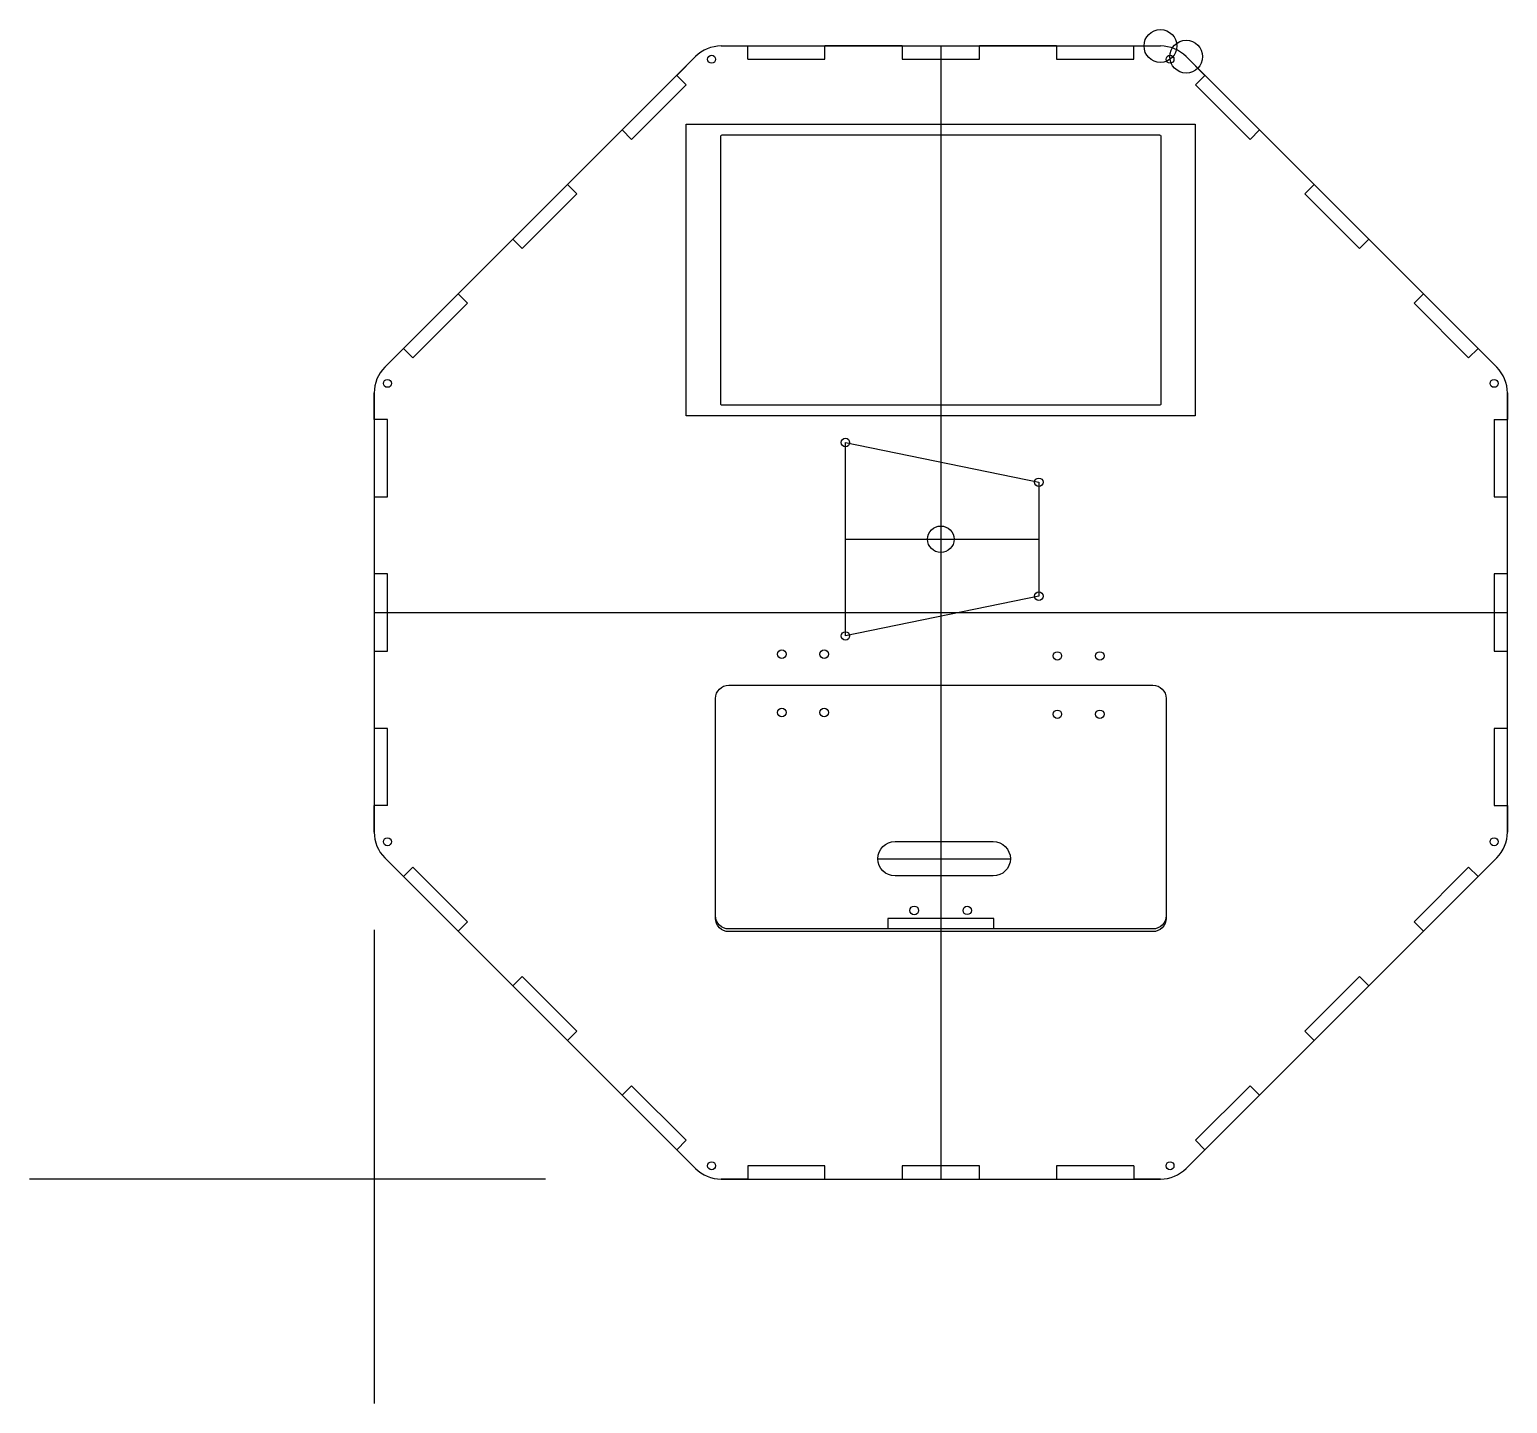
# Model space of a CAD drawing. Header units: millimetres. Extents: x -130 to 428, y -85 to 434.
import ezdxf

# ---------------------------------------------------------------- set-up
doc = ezdxf.new("R2010")
doc.units = ezdxf.units.MM
doc.layers.get('0').update_dxf_attribs({"linetype": 'CONTINUOUS'})

msp = doc.modelspace()

# ---------------------------------------------------------------- linework, layer by layer
for p, q in [((130.92, 427.53), (296.61, 427.53)), ((130.92, 427.53), (140.92, 427.53)), ((140.92, 422.53), (140.92, 427.53)), ((170.06, 422.53), (170.06, 427.53)), ((199.19, 427.53), (170.06, 427.53)), ((199.19, 427.53), (199.19, 422.53)), ((213.76, 427.53), (213.76, 213.76)), ((228.33, 422.53), (228.33, 427.53)), ((257.47, 427.53), (228.33, 427.53)), ((257.47, 427.53), (257.47, 422.53)), ((286.61, 427.53), (296.61, 427.53)), ((286.61, 422.53), (286.61, 427.53)), ((121.19, 423.49), (4.03, 306.34)), ((114.12, 416.42), (121.19, 423.49)), ((140.92, 422.53), (170.06, 422.53)), ((199.19, 422.53), (228.33, 422.53)), ((257.47, 422.53), (286.61, 422.53)), ((423.49, 306.34), (306.34, 423.49)), ((306.34, 423.49), (313.41, 416.42)), ((97.05, 392.29), (117.65, 412.89)), ((117.65, 412.89), (114.12, 416.42)), ((309.87, 412.89), (313.41, 416.42)), ((309.87, 412.89), (330.48, 392.29)), ((93.51, 395.82), (72.91, 375.22)), ((93.51, 395.82), (97.05, 392.29)), ((330.48, 392.29), (334.01, 395.82)), ((354.61, 375.22), (334.01, 395.82)), ((76.45, 371.68), (72.91, 375.22)), ((354.61, 375.22), (351.08, 371.68)), ((55.84, 351.08), (76.45, 371.68)), ((351.08, 371.68), (371.68, 351.08)), ((52.31, 354.61), (31.71, 334.01)), ((52.31, 354.61), (55.84, 351.08)), ((371.68, 351.08), (375.22, 354.61)), ((395.82, 334.01), (375.22, 354.61)), ((14.64, 309.87), (35.24, 330.48)), ((35.24, 330.48), (31.71, 334.01)), ((395.82, 334.01), (392.29, 330.48)), ((392.29, 330.48), (412.89, 309.87)), ((4.03, 306.34), (11.1, 313.41)), ((14.64, 309.87), (11.1, 313.41)), ((412.89, 309.87), (416.42, 313.41)), ((416.42, 313.41), (423.49, 306.34)), ((0, 296.61), (0, 130.92)), ((0, 286.61), (0, 296.61)), ((427.53, 130.92), (427.53, 296.61)), ((427.53, 296.61), (427.53, 286.61)), ((5, 286.61), (0, 286.61)), ((5, 257.47), (5, 286.61)), ((422.53, 286.61), (422.53, 257.47)), ((422.53, 286.61), (427.53, 286.61)), ((177.76, 204.91), (177.76, 277.91)), ((177.76, 277.91), (250.73, 262.91)), ((213.76, 270.51), (213.76, 212.31)), ((250.73, 262.91), (250.73, 219.91)), ((0, 257.47), (0, 228.33)), ((0, 257.47), (5, 257.47)), ((422.53, 257.47), (427.53, 257.47)), ((427.53, 228.33), (427.53, 257.47)), ((177.76, 241.41), (250.73, 241.41)), ((5, 228.33), (0, 228.33)), ((5, 199.19), (5, 228.33)), ((427.53, 228.33), (422.53, 228.33)), ((422.53, 228.33), (422.53, 199.19)), ((250.73, 219.91), (177.76, 204.91)), ((0, 213.76), (213.76, 213.76)), ((213.76, 213.76), (427.53, 213.76)), ((213.76, 213.76), (213.76, 0)), ((0, 199.19), (0, 170.06)), ((0, 199.19), (5, 199.19)), ((422.53, 199.19), (427.53, 199.19)), ((427.53, 170.06), (427.53, 199.19)), ((5, 170.06), (0, 170.06)), ((5, 140.92), (5, 170.06)), ((427.53, 170.06), (422.53, 170.06)), ((422.53, 170.06), (422.53, 140.92)), ((0, 130.92), (0, 140.92)), ((5, 140.92), (0, 140.92)), ((422.53, 140.92), (427.53, 140.92)), ((427.53, 140.92), (427.53, 130.92)), ((121.19, 4.03), (4.03, 121.19)), ((11.1, 114.12), (4.03, 121.19)), ((14.64, 117.65), (11.1, 114.12)), ((35.24, 97.05), (14.64, 117.65)), ((190, 120.87), (240, 120.87)), ((306.34, 4.03), (423.49, 121.19)), ((412.89, 117.65), (392.29, 97.05)), ((412.89, 117.65), (416.42, 114.12)), ((423.49, 121.19), (416.42, 114.12)), ((31.71, 93.51), (35.24, 97.05)), ((193.76, 98.37), (193.76, 94.37)), ((233.76, 98.37), (193.76, 98.37)), ((233.76, 94.37), (233.76, 98.37)), ((392.29, 97.05), (395.82, 93.51)), ((0, 94.09), (0, -84.64)), ((31.71, 93.51), (52.31, 72.91)), ((375.22, 72.91), (395.82, 93.51)), ((55.84, 76.45), (52.31, 72.91)), ((76.45, 55.84), (55.84, 76.45)), ((351.08, 55.84), (371.68, 76.45)), ((375.22, 72.91), (371.68, 76.45)), ((72.91, 52.31), (76.45, 55.84)), ((354.61, 52.31), (351.08, 55.84)), ((72.91, 52.31), (93.51, 31.71)), ((334.01, 31.71), (354.61, 52.31)), ((97.05, 35.24), (93.51, 31.71)), ((117.65, 14.64), (97.05, 35.24)), ((330.48, 35.24), (309.87, 14.64)), ((334.01, 31.71), (330.48, 35.24)), ((334.01, 31.71), (330.48, 35.24)), ((117.65, 14.64), (114.12, 11.1)), ((309.87, 14.64), (313.41, 11.1)), ((121.19, 4.03), (114.12, 11.1)), ((313.41, 11.1), (306.34, 4.03)), ((64.63, 0), (-130, 0)), ((140.92, 0), (130.92, 0)), ((170.06, 5), (140.92, 5)), ((140.92, 5), (140.92, 0)), ((170.06, 0), (170.06, 5)), ((170.06, 0), (199.19, 0)), ((228.33, 5), (199.19, 5)), ((199.19, 5), (199.19, 0)), ((228.33, 0), (228.33, 5)), ((228.33, 0), (257.47, 0)), ((286.61, 5), (257.47, 5)), ((257.47, 5), (257.47, 0)), ((286.61, 5), (286.61, 0)), ((296.61, 0), (286.61, 0)), ((130.92, 0), (296.61, 0))]:
    msp.add_line(p, q)
msp.add_lwpolyline([(309.76, 287.96), (117.76, 287.96), (117.76, 397.96), (309.76, 397.96)], close=True)
for points in [[(296.26, 291.96), (131.26, 291.96, -0.414214), (130.76, 292.46), (130.76, 393.46, -0.414214), (131.26, 393.96), (296.26, 393.96, -0.414214), (296.76, 393.46), (296.76, 292.46, -0.414214)], [(298.76, 98.37, -0.414214), (293.76, 93.37), (133.76, 93.37, -0.414214), (128.76, 98.37), (128.76, 181.37, -0.414214), (133.76, 186.37), (293.76, 186.37, -0.414213), (298.76, 181.37)], [(128.76, 181.37, -0.414214), (133.76, 186.37), (293.76, 186.37, -0.414214), (298.76, 181.37), (298.76, 99.37, -0.414214), (293.76, 94.37), (133.76, 94.37, -0.414214), (128.76, 99.37)], [(196.5, 114.37, -1), (196.5, 127.37), (233.5, 127.37, -1), (233.5, 114.37)]]:
    msp.add_lwpolyline(points, format="xyb", close=True)
for centre, radius in [((296.61, 427.53), 6.19), ((306.34, 423.49), 6.19), ((127.3, 422.5), 1.5), ((300.23, 422.5), 1.5), ((5.02, 300.23), 1.5), ((422.5, 300.23), 1.5), ((177.76, 277.91), 1.6), ((250.73, 262.91), 1.6), ((213.76, 241.41), 5), ((250.73, 219.91), 1.6), ((177.76, 204.91), 1.6), ((153.79, 198.07), 1.6), ((169.79, 198.07), 1.6), ((257.73, 197.37), 1.6), ((273.73, 197.37), 1.6), ((153.79, 176.07), 1.6), ((169.79, 176.07), 1.6), ((257.73, 175.37), 1.6), ((273.73, 175.37), 1.6), ((5.02, 127.3), 1.5), ((422.5, 127.3), 1.5), ((203.76, 101.37), 1.65), ((223.76, 101.37), 1.6), ((127.3, 5.02), 1.5), ((300.23, 5.02), 1.5)]:
    msp.add_circle(centre, radius)
for centre, start, end in [((130.92, 413.76), 90, 135), ((296.61, 413.76), 45, 90), ((13.76, 296.61), 135, 180), ((413.76, 296.61), 0, 45), ((13.76, 130.92), 180, 225), ((413.76, 130.92), -45, 0), ((130.92, 13.76), 225, 270), ((296.61, 13.76), 270, 315)]:
    msp.add_arc(centre, 13.76, start, end)

doc.saveas('drawing.dxf')
